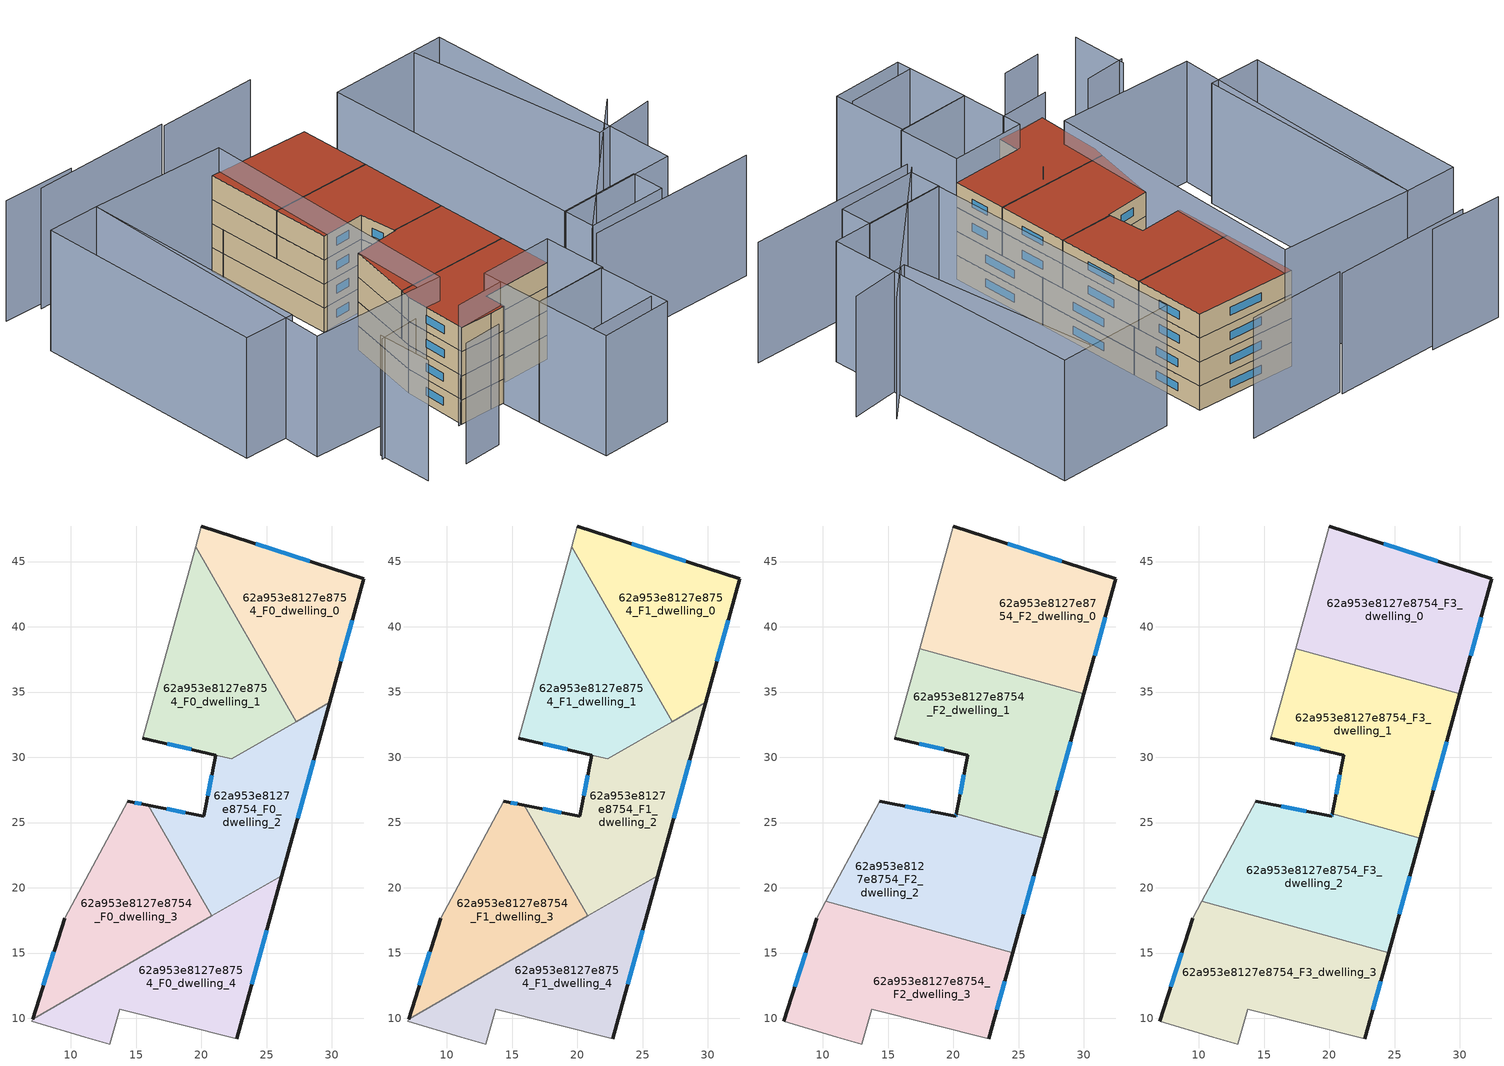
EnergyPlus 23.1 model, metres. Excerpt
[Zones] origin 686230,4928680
62a953e8127e8754_F0_dwelling_0
 floor ground (EU_floor_Construction): 32.43,43.66 29.82,34.2 27.26,32.73 19.56,46.12 20,47.72 z0
 wall outside (EU_wall_Construction): 29.82,34.2 32.43,43.66 20,47.72 z0:3
 wall to 62a953e8127e8754_F0_dwelling_1 (EU_wall_Construction): 19.56,46.12 27.26,32.73 z0:3
 wall adiabatic (EU_wall_Construction): 20,47.72 19.56,46.12 z0:3
 wall to 62a953e8127e8754_F0_dwelling_2 (EU_wall_Construction): 27.26,32.73 29.82,34.2 z0:3
 window (EU_Window_Construction): 30.69,37.35 31.56,40.51 / 28.29,45.01 24.14,46.37 z1:2
62a953e8127e8754_F0_dwelling_1
 floor ground (EU_floor_Construction): 19.56,46.12 27.26,32.73 22.32,29.89 15.52,31.46 z0
 wall outside (EU_wall_Construction): 15.52,31.46 21.09,30.17 z0:3
 wall adiabatic (EU_wall_Construction): 19.56,46.12 15.52,31.46 z0:3
 wall to 62a953e8127e8754_F0_dwelling_2 (EU_wall_Construction): 21.1,30.17 22.32,29.89 27.26,32.73 z0:3
 window (EU_Window_Construction): 17.38,31.03 19.23,30.6 z1:2
62a953e8127e8754_F0_dwelling_2
 floor ground (EU_floor_Construction): 29.82,34.2 26.15,20.92 20.8,17.85 15.93,26.32 20.18,25.49 21.1,30.17 22.32,29.89 z0
 wall outside (EU_wall_Construction): 26.15,20.92 29.82,34.2 / 21.1,30.17 20.18,25.49 15.93,26.32 z0:3
 wall to 62a953e8127e8754_F0_dwelling_3 (EU_wall_Construction): 15.93,26.32 20.8,17.85 z0:3
 wall to 62a953e8127e8754_F0_dwelling_4 (EU_wall_Construction): 20.8,17.85 26.15,20.92 z0:3
 window (EU_Window_Construction): 27.37,25.35 28.59,29.77 / 18.76,25.77 17.35,26.04 / 20.79,28.61 20.48,27.05 z1:2
62a953e8127e8754_F0_dwelling_3
 floor ground (EU_floor_Construction): 15.93,26.32 20.8,17.85 7.06,9.94 9.51,17.67 14.35,26.63 z0
 wall outside (EU_wall_Construction): 15.93,26.32 14.35,26.63 / 9.51,17.67 7.06,9.94 z0:3
 wall adiabatic (EU_wall_Construction): 14.35,26.63 9.51,17.67 z0:3
 wall to 62a953e8127e8754_F0_dwelling_4 (EU_wall_Construction): 7.06,9.94 20.8,17.85 z0:3
 window (EU_Window_Construction): 15.4,26.42 14.88,26.53 / 8.69,15.1 7.87,12.52 z1:2
62a953e8127e8754_F0_dwelling_4
 floor ground (EU_floor_Construction): 26.15,20.92 22.71,8.45 13.74,10.68 12.97,8.03 11.1,8.54 7,9.78 7.06,9.94 z0
 wall outside (EU_wall_Construction): 22.71,8.45 26.15,20.92 z0:3
 wall adiabatic (EU_wall_Construction): 7.06,9.94 7,9.78 11.1,8.54 12.97,8.03 13.74,10.68 22.71,8.45 z0:3
 window (EU_Window_Construction): 23.86,12.61 25,16.76 z1:2
62a953e8127e8754_F1_dwelling_0
 floor to 62a953e8127e8754_F0_dwelling_0 (EU_floor_Construction): 32.43,43.66 29.82,34.2 27.26,32.73 19.56,46.12 20,47.72 z3
 wall outside (EU_wall_Construction): 29.82,34.2 32.43,43.66 20,47.72 z3:6
 wall to 62a953e8127e8754_F1_dwelling_1 (EU_wall_Construction): 19.56,46.12 27.26,32.73 z3:6
 wall adiabatic (EU_wall_Construction): 20,47.72 19.56,46.12 z3:6
 wall to 62a953e8127e8754_F1_dwelling_2 (EU_wall_Construction): 27.26,32.73 29.82,34.2 z3:6
 window (EU_Window_Construction): 30.69,37.35 31.56,40.51 / 28.29,45.01 24.14,46.37 z4:5
62a953e8127e8754_F1_dwelling_1
 floor to 62a953e8127e8754_F0_dwelling_1 (EU_floor_Construction): 19.56,46.12 27.26,32.73 22.32,29.89 15.52,31.46 z3
 wall outside (EU_wall_Construction): 15.52,31.46 21.09,30.17 z3:6
 wall adiabatic (EU_wall_Construction): 19.56,46.12 15.52,31.46 z3:6
 wall to 62a953e8127e8754_F1_dwelling_2 (EU_wall_Construction): 21.1,30.17 22.32,29.89 27.26,32.73 z3:6
 window (EU_Window_Construction): 17.38,31.03 19.23,30.6 z4:5
62a953e8127e8754_F1_dwelling_2
 floor to 62a953e8127e8754_F0_dwelling_2 (EU_floor_Construction): 29.82,34.2 26.15,20.92 20.8,17.85 15.93,26.32 20.18,25.49 21.1,30.17 22.32,29.89 z3
 wall outside (EU_wall_Construction): 26.15,20.92 29.82,34.2 / 21.1,30.17 20.18,25.49 15.93,26.32 z3:6
 wall to 62a953e8127e8754_F1_dwelling_3 (EU_wall_Construction): 15.93,26.32 20.8,17.85 z3:6
 wall to 62a953e8127e8754_F1_dwelling_4 (EU_wall_Construction): 20.8,17.85 26.15,20.92 z3:6
 window (EU_Window_Construction): 27.37,25.35 28.59,29.77 / 18.76,25.77 17.35,26.04 / 20.79,28.61 20.48,27.05 z4:5
62a953e8127e8754_F1_dwelling_3
 floor to 62a953e8127e8754_F0_dwelling_3 (EU_floor_Construction): 15.93,26.32 20.8,17.85 7.06,9.94 9.51,17.67 14.35,26.63 z3
 wall outside (EU_wall_Construction): 15.93,26.32 14.35,26.63 / 9.51,17.67 7.06,9.94 z3:6
 wall adiabatic (EU_wall_Construction): 14.35,26.63 9.51,17.67 z3:6
 wall to 62a953e8127e8754_F1_dwelling_4 (EU_wall_Construction): 7.06,9.94 20.8,17.85 z3:6
 window (EU_Window_Construction): 15.4,26.42 14.88,26.53 / 8.69,15.1 7.87,12.52 z4:5
62a953e8127e8754_F1_dwelling_4
 floor to 62a953e8127e8754_F0_dwelling_4 (EU_floor_Construction): 26.15,20.92 22.71,8.45 13.74,10.68 12.97,8.03 11.1,8.54 7,9.78 7.06,9.94 z3
 wall outside (EU_wall_Construction): 22.71,8.45 26.15,20.92 z3:6
 wall adiabatic (EU_wall_Construction): 7.06,9.94 7,9.78 11.1,8.54 12.97,8.03 13.74,10.68 22.71,8.45 z3:6
 window (EU_Window_Construction): 23.86,12.61 25,16.76 z4:5
62a953e8127e8754_F2_dwelling_0
 floor to 62a953e8127e8754_F1_dwelling_0 (EU_floor_Construction): 32.43,43.66 30,34.85 25.29,36.15 19.56,46.12 20,47.72 z6
 floor to 62a953e8127e8754_F1_dwelling_1 (EU_floor_Construction): 19.56,46.12 25.29,36.15 17.41,38.32 z6
 wall outside (EU_wall_Construction): 30,34.85 32.43,43.66 20,47.72 z6:9
 wall to 62a953e8127e8754_F2_dwelling_1 (EU_wall_Construction): 17.41,38.32 30,34.85 z6:9
 wall adiabatic (EU_wall_Construction): 20,47.72 17.41,38.32 z6:9
 window (EU_Window_Construction): 28.29,45.01 24.14,46.37 / 30.81,37.79 31.62,40.73 z7:8
62a953e8127e8754_F2_dwelling_1
 floor to 62a953e8127e8754_F1_dwelling_1 (EU_floor_Construction): 25.29,36.15 27.26,32.73 22.32,29.89 15.52,31.46 17.41,38.32 z6
 floor to 62a953e8127e8754_F1_dwelling_0 (EU_floor_Construction): 30,34.85 29.82,34.2 27.26,32.73 25.29,36.15 z6
 floor to 62a953e8127e8754_F1_dwelling_2 (EU_floor_Construction): 29.82,34.2 26.95,23.8 20.21,25.66 21.1,30.17 22.32,29.89 z6
 wall outside (EU_wall_Construction): 26.95,23.8 30,34.85 / 15.52,31.46 21.1,30.17 20.21,25.66 z6:9
 wall to 62a953e8127e8754_F2_dwelling_2 (EU_wall_Construction): 20.21,25.66 26.95,23.8 z6:9
 wall adiabatic (EU_wall_Construction): 17.41,38.32 15.52,31.46 z6:9
 window (EU_Window_Construction): 27.96,27.49 28.98,31.17 / 20.8,28.67 20.51,27.16 / 17.38,31.03 19.24,30.6 z7:8
62a953e8127e8754_F2_dwelling_2
 floor to 62a953e8127e8754_F1_dwelling_2 (EU_floor_Construction): 26.95,23.8 26.15,20.92 20.8,17.85 15.93,26.32 20.18,25.49 20.21,25.66 z6
 floor to 62a953e8127e8754_F1_dwelling_3 (EU_floor_Construction): 15.93,26.32 20.8,17.85 18.7,16.64 10.21,18.97 14.35,26.63 z6
 floor to 62a953e8127e8754_F1_dwelling_4 (EU_floor_Construction): 26.15,20.92 24.52,15.03 18.7,16.64 z6
 wall outside (EU_wall_Construction): 24.52,15.03 26.95,23.8 / 20.21,25.66 20.18,25.49 14.35,26.63 z6:9
 wall to 62a953e8127e8754_F2_dwelling_3 (EU_wall_Construction): 10.21,18.97 24.52,15.03 z6:9
 wall adiabatic (EU_wall_Construction): 14.35,26.63 10.21,18.97 z6:9
 window (EU_Window_Construction): 25.33,17.95 26.14,20.88 / 18.23,25.87 16.29,26.25 / 20.2,25.6 20.19,25.55 z7:8
62a953e8127e8754_F2_dwelling_3
 floor to 62a953e8127e8754_F1_dwelling_3 (EU_floor_Construction): 18.7,16.64 7.06,9.94 9.51,17.67 10.21,18.97 z6
 floor to 62a953e8127e8754_F1_dwelling_4 (EU_floor_Construction): 24.52,15.03 22.71,8.45 13.74,10.68 12.97,8.03 11.1,8.54 7,9.78 7.06,9.94 18.7,16.64 z6
 wall outside (EU_wall_Construction): 9.51,17.67 7,9.78 / 22.71,8.45 24.52,15.03 z6:9
 wall adiabatic (EU_wall_Construction): 7,9.78 11.1,8.54 12.97,8.03 13.74,10.68 22.71,8.45 / 10.21,18.97 9.51,17.67 z6:9
 window (EU_Window_Construction): 8.67,15.04 7.84,12.41 / 23.31,10.64 23.92,12.84 z7:8
62a953e8127e8754_F3_dwelling_0
 floor to 62a953e8127e8754_F2_dwelling_0 (EU_floor_Construction): 32.43,43.66 30,34.85 17.41,38.32 20,47.72 z9
 wall outside (EU_wall_Construction): 30,34.85 32.43,43.66 20,47.72 z9:12
 wall to 62a953e8127e8754_F3_dwelling_1 (EU_wall_Construction): 17.41,38.32 30,34.85 z9:12
 wall adiabatic (EU_wall_Construction): 20,47.72 17.41,38.32 z9:12
 window (EU_Window_Construction): 28.29,45.01 24.14,46.37 / 30.81,37.79 31.62,40.73 z10:11
 roof outside (EU_roof_Construction): 30,34.85 32.43,43.66 20,47.72 17.41,38.32 z12
62a953e8127e8754_F3_dwelling_1
 floor to 62a953e8127e8754_F2_dwelling_1 (EU_floor_Construction): 30,34.85 26.95,23.8 20.21,25.66 21.1,30.17 15.52,31.46 17.41,38.32 z9
 wall outside (EU_wall_Construction): 26.95,23.8 30,34.85 / 15.52,31.46 21.1,30.17 20.21,25.66 z9:12
 wall to 62a953e8127e8754_F3_dwelling_2 (EU_wall_Construction): 20.21,25.66 26.95,23.8 z9:12
 wall adiabatic (EU_wall_Construction): 17.41,38.32 15.52,31.46 z9:12
 window (EU_Window_Construction): 27.96,27.49 28.98,31.17 / 20.8,28.67 20.51,27.16 / 17.38,31.03 19.24,30.6 z10:11
 roof outside (EU_roof_Construction): 26.95,23.8 30,34.85 17.41,38.32 15.52,31.46 21.1,30.17 20.21,25.66 z12
62a953e8127e8754_F3_dwelling_2
 floor to 62a953e8127e8754_F2_dwelling_2 (EU_floor_Construction): 26.95,23.8 24.52,15.03 10.21,18.97 14.35,26.63 20.18,25.49 20.21,25.66 z9
 wall outside (EU_wall_Construction): 24.52,15.03 26.95,23.8 / 20.21,25.66 20.18,25.49 14.35,26.63 z9:12
 wall to 62a953e8127e8754_F3_dwelling_3 (EU_wall_Construction): 10.21,18.97 24.52,15.03 z9:12
 wall adiabatic (EU_wall_Construction): 14.35,26.63 10.21,18.97 z9:12
 window (EU_Window_Construction): 25.33,17.95 26.14,20.88 / 18.23,25.87 16.29,26.25 / 20.2,25.6 20.19,25.55 z10:11
 roof outside (EU_roof_Construction): 24.52,15.03 26.95,23.8 20.21,25.66 20.18,25.49 14.35,26.63 10.21,18.97 z12
62a953e8127e8754_F3_dwelling_3
 floor to 62a953e8127e8754_F2_dwelling_3 (EU_floor_Construction): 24.52,15.03 22.71,8.45 13.74,10.68 12.97,8.03 11.1,8.54 7,9.78 9.51,17.67 10.21,18.97 z9
 wall outside (EU_wall_Construction): 9.51,17.67 7,9.78 / 22.71,8.45 24.52,15.03 z9:12
 wall adiabatic (EU_wall_Construction): 7,9.78 11.1,8.54 12.97,8.03 13.74,10.68 22.71,8.45 / 10.21,18.97 9.51,17.67 z9:12
 window (EU_Window_Construction): 8.67,15.04 7.84,12.41 / 23.31,10.64 23.92,12.84 z10:11
 roof outside (EU_roof_Construction): 22.71,8.45 24.52,15.03 10.21,18.97 9.51,17.67 7,9.78 11.1,8.54 12.97,8.03 13.74,10.68 z12
shading: 9.77,-4.8 18.31,-6.76 / 26.24,4.47 47.58,-1.41 / 0.42,5.41 5.46,4.38 / 6.55,9.88 12.88,8.43 / 26.56,5.19 49.88,16.86 / 51.67,12.9 43.71,14.16 / 43.71,14.16 47.64,39.03 / 34.38,51.4 21.91,54.68 / 9.71,58.92 0.62,61.63 / 22,55.02 4.64,59.67 / -3.17,13.56 1.98,12.49 / -2.64,14.04 -4.49,7.21 / 11.43,2.86 20.56,0.67 / 20.56,0.67 18.3,-8.76 / 18.3,-8.76 9.16,-6.56 / 9.16,-6.56 11.43,2.86 / 13.41,10.76 22.71,8.45 / 22.71,8.45 20.75,0.55 / 20.75,0.55 11.45,2.85 / 11.45,2.85 13.41,10.76 / 37.45,3.01 27.37,5.6 / 27.37,5.6 28.39,9.56 / 28.39,9.56 38.47,6.98 / 38.47,6.98 37.45,3.01 / 28.36,9.43 36.81,42.16 / 36.81,42.16 51.66,38.33 / 51.66,38.33 43.21,5.6 / 43.21,5.6 28.36,9.43 / -6.2,19.77 4.38,52.83 / 4.38,52.83 21.03,47.5 / 21.03,47.5 10.45,14.44 / 10.45,14.44 -6.2,19.77 / -10.23,26.04 -2.04,54.67 / -2.04,54.67 4.38,52.83 / 4.38,52.83 -3.81,24.21 / -3.81,24.21 -10.23,26.04 z0:15
[Building]
EU S2 Campaign: North Axis=0; Terrain=City; Solar Distribution=FullExterior
[Site:Location]
Bologna: Latitude=44.5; Longitude=11.25; Time Zone=1; Elevation=37
[SizingPeriod:WeatherFileDays]
AnnualSizingPeriod: Begin Month=1; Begin Day of Month=1; End Month=12; End Day of Month=31; Day of Week for Start Day=Monday; Use Weather File Daylight Saving Period=No; Use Weather File Rain and Snow Indicators=No
[MATERIAL]
EU_InternalMass_Material: Roughness=MediumRough; Thickness=0.1; Conductivity=1; Density=1800; Specific Heat=900; Thermal Absorptance=0.9; Solar Absorptance=0.7; Visible Absorptance=0.7
[MATERIAL:NOMASS] Roughness=MediumRough; Thermal Absorptance=0.9; Solar Absorptance=0.7; Visible Absorptance=0.7
Name | Thermal Resistance
EU_wall_NoMass | 0.937881
EU_roof_NoMass | 0.548572
EU_floor_NoMass | 0.71348
[WINDOWMATERIAL:SIMPLEGLAZINGSYSTEM]
EU_Window_SimpleGlazing: UFactor=4.25633; Solar Heat Gain Coefficient=0.85; Visible Transmittance=0.85
[CONSTRUCTION]
EU_wall_Construction: EU_wall_NoMass
EU_roof_Construction: EU_roof_NoMass
EU_floor_Construction: EU_floor_NoMass
EU_Window_Construction: EU_Window_SimpleGlazing
EU_InternalMass_Construction: EU_InternalMass_Material
[ZONE] Type=1; Multiplier=1; Ceiling Height=autocalculate; Floor Area=autocalculate; Part of Total Floor Area=Yes
Name | Volume
62a953e8127e8754_F0_dwelling_0; 62a953e8127e8754_F1_dwelling_0 | 293.199
62a953e8127e8754_F2_dwelling_0; 62a953e8127e8754_F3_dwelling_0 | 369.921
62a953e8127e8754_F0_dwelling_1; 62a953e8127e8754_F1_dwelling_1 | 291.083
62a953e8127e8754_F2_dwelling_1; 62a953e8127e8754_F3_dwelling_1 | 369.933
62a953e8127e8754_F0_dwelling_2; 62a953e8127e8754_F1_dwelling_2 | 300.79
62a953e8127e8754_F2_dwelling_2; 62a953e8127e8754_F3_dwelling_2 | 369.902
62a953e8127e8754_F0_dwelling_3; 62a953e8127e8754_F1_dwelling_3 | 298.6875
62a953e8127e8754_F2_dwelling_3; 62a953e8127e8754_F3_dwelling_3 | 369.943
62a953e8127e8754_F0_dwelling_4; 62a953e8127e8754_F1_dwelling_4 | 295.951
[INTERNALMASS] Construction=EU_InternalMass_Construction
Name | Zone or ZoneList | Surface Area
62a953e8127e8754_F0_dwelling_0_EU_InternalMass | 62a953e8127e8754_F0_dwelling_0 | 97.7358
62a953e8127e8754_F0_dwelling_1_EU_InternalMass | 62a953e8127e8754_F0_dwelling_1 | 97.0304
62a953e8127e8754_F0_dwelling_2_EU_InternalMass | 62a953e8127e8754_F0_dwelling_2 | 100.262
62a953e8127e8754_F0_dwelling_3_EU_InternalMass | 62a953e8127e8754_F0_dwelling_3 | 99.5603
62a953e8127e8754_F0_dwelling_4_EU_InternalMass | 62a953e8127e8754_F0_dwelling_4 | 98.6502
62a953e8127e8754_F1_dwelling_0_EU_InternalMass | 62a953e8127e8754_F1_dwelling_0 | 97.7358
62a953e8127e8754_F1_dwelling_1_EU_InternalMass | 62a953e8127e8754_F1_dwelling_1 | 97.0304
62a953e8127e8754_F1_dwelling_2_EU_InternalMass | 62a953e8127e8754_F1_dwelling_2 | 100.262
62a953e8127e8754_F1_dwelling_3_EU_InternalMass | 62a953e8127e8754_F1_dwelling_3 | 99.5603
62a953e8127e8754_F1_dwelling_4_EU_InternalMass | 62a953e8127e8754_F1_dwelling_4 | 98.6502
62a953e8127e8754_F2_dwelling_0_EU_InternalMass | 62a953e8127e8754_F2_dwelling_0 | 123.307
62a953e8127e8754_F2_dwelling_1_EU_InternalMass | 62a953e8127e8754_F2_dwelling_1 | 123.311
62a953e8127e8754_F2_dwelling_2_EU_InternalMass | 62a953e8127e8754_F2_dwelling_2 | 123.301
62a953e8127e8754_F2_dwelling_3_EU_InternalMass | 62a953e8127e8754_F2_dwelling_3 | 123.314
62a953e8127e8754_F3_dwelling_0_EU_InternalMass | 62a953e8127e8754_F3_dwelling_0 | 123.307
62a953e8127e8754_F3_dwelling_1_EU_InternalMass | 62a953e8127e8754_F3_dwelling_1 | 123.311
62a953e8127e8754_F3_dwelling_2_EU_InternalMass | 62a953e8127e8754_F3_dwelling_2 | 123.301
62a953e8127e8754_F3_dwelling_3_EU_InternalMass | 62a953e8127e8754_F3_dwelling_3 | 123.314
[OTHEREQUIPMENT] Fuel Type=Electricity; Design Level Calculation Method=Watts/Area; Power per Zone Floor Area=1; Fraction Latent=0; Fraction Radiant=0; Fraction Lost=0; Carbon Dioxide Generation Rate=0; EndUse Subcategory=EU_Step8_InternalGains
Name | Zone or ZoneList or Space or SpaceList | Schedule
EU_Step8_InternalGain_62a953e8127e8754_F0_dwelling_0_f000 | 62a953e8127e8754_F0_dwelling_0 | EU_Step8_GainSchedule_62a953e8127e8754_F0_dwelling_0_f000
EU_Step8_InternalGain_62a953e8127e8754_F0_dwelling_1_f000 | 62a953e8127e8754_F0_dwelling_1 | EU_Step8_GainSchedule_62a953e8127e8754_F0_dwelling_1_f000
EU_Step8_InternalGain_62a953e8127e8754_F0_dwelling_2_f000 | 62a953e8127e8754_F0_dwelling_2 | EU_Step8_GainSchedule_62a953e8127e8754_F0_dwelling_2_f000
EU_Step8_InternalGain_62a953e8127e8754_F0_dwelling_3_f000 | 62a953e8127e8754_F0_dwelling_3 | EU_Step8_GainSchedule_62a953e8127e8754_F0_dwelling_3_f000
EU_Step8_InternalGain_62a953e8127e8754_F0_dwelling_4_f000 | 62a953e8127e8754_F0_dwelling_4 | EU_Step8_GainSchedule_62a953e8127e8754_F0_dwelling_4_f000
EU_Step8_InternalGain_62a953e8127e8754_F1_dwelling_0_f000 | 62a953e8127e8754_F1_dwelling_0 | EU_Step8_GainSchedule_62a953e8127e8754_F1_dwelling_0_f000
EU_Step8_InternalGain_62a953e8127e8754_F1_dwelling_1_f000 | 62a953e8127e8754_F1_dwelling_1 | EU_Step8_GainSchedule_62a953e8127e8754_F1_dwelling_1_f000
EU_Step8_InternalGain_62a953e8127e8754_F1_dwelling_2_f000 | 62a953e8127e8754_F1_dwelling_2 | EU_Step8_GainSchedule_62a953e8127e8754_F1_dwelling_2_f000
EU_Step8_InternalGain_62a953e8127e8754_F1_dwelling_3_f000 | 62a953e8127e8754_F1_dwelling_3 | EU_Step8_GainSchedule_62a953e8127e8754_F1_dwelling_3_f000
EU_Step8_InternalGain_62a953e8127e8754_F1_dwelling_4_f000 | 62a953e8127e8754_F1_dwelling_4 | EU_Step8_GainSchedule_62a953e8127e8754_F1_dwelling_4_f000
EU_Step8_InternalGain_62a953e8127e8754_F2_dwelling_0_f000 | 62a953e8127e8754_F2_dwelling_0 | EU_Step8_GainSchedule_62a953e8127e8754_F2_dwelling_0_f000
EU_Step8_InternalGain_62a953e8127e8754_F2_dwelling_1_f000 | 62a953e8127e8754_F2_dwelling_1 | EU_Step8_GainSchedule_62a953e8127e8754_F2_dwelling_1_f000
EU_Step8_InternalGain_62a953e8127e8754_F2_dwelling_2_f000 | 62a953e8127e8754_F2_dwelling_2 | EU_Step8_GainSchedule_62a953e8127e8754_F2_dwelling_2_f000
EU_Step8_InternalGain_62a953e8127e8754_F2_dwelling_3_f000 | 62a953e8127e8754_F2_dwelling_3 | EU_Step8_GainSchedule_62a953e8127e8754_F2_dwelling_3_f000
EU_Step8_InternalGain_62a953e8127e8754_F3_dwelling_0_f000 | 62a953e8127e8754_F3_dwelling_0 | EU_Step8_GainSchedule_62a953e8127e8754_F3_dwelling_0_f000
EU_Step8_InternalGain_62a953e8127e8754_F3_dwelling_1_f000 | 62a953e8127e8754_F3_dwelling_1 | EU_Step8_GainSchedule_62a953e8127e8754_F3_dwelling_1_f000
EU_Step8_InternalGain_62a953e8127e8754_F3_dwelling_2_f000 | 62a953e8127e8754_F3_dwelling_2 | EU_Step8_GainSchedule_62a953e8127e8754_F3_dwelling_2_f000
EU_Step8_InternalGain_62a953e8127e8754_F3_dwelling_3_f000 | 62a953e8127e8754_F3_dwelling_3 | EU_Step8_GainSchedule_62a953e8127e8754_F3_dwelling_3_f000
[ZONEVENTILATION:DESIGNFLOWRATE] Schedule=EU_AlwaysOn; Design Flow Rate Calculation Method=AirChanges/Hour; Air Changes per Hour=0.687892; Ventilation Type=Natural; Fan Pressure Rise=0; Fan Total Efficiency=1; Constant Term Coefficient=1; Temperature Term Coefficient=0; Velocity Term Coefficient=0; Velocity Squared Term Coefficient=0; Minimum Indoor Temperature=-100; Maximum Indoor Temperature=100; Delta Temperature=-100; Minimum Outdoor Temperature=-100; Maximum Outdoor Temperature=100; Maximum Wind Speed=40
Name | Zone or ZoneList or Space or SpaceList
EU_ConstantAir_62a953e8127e8754_F0_dwelling_0 | 62a953e8127e8754_F0_dwelling_0
EU_ConstantAir_62a953e8127e8754_F0_dwelling_1 | 62a953e8127e8754_F0_dwelling_1
EU_ConstantAir_62a953e8127e8754_F0_dwelling_2 | 62a953e8127e8754_F0_dwelling_2
EU_ConstantAir_62a953e8127e8754_F0_dwelling_3 | 62a953e8127e8754_F0_dwelling_3
EU_ConstantAir_62a953e8127e8754_F0_dwelling_4 | 62a953e8127e8754_F0_dwelling_4
EU_ConstantAir_62a953e8127e8754_F1_dwelling_0 | 62a953e8127e8754_F1_dwelling_0
EU_ConstantAir_62a953e8127e8754_F1_dwelling_1 | 62a953e8127e8754_F1_dwelling_1
EU_ConstantAir_62a953e8127e8754_F1_dwelling_2 | 62a953e8127e8754_F1_dwelling_2
EU_ConstantAir_62a953e8127e8754_F1_dwelling_3 | 62a953e8127e8754_F1_dwelling_3
EU_ConstantAir_62a953e8127e8754_F1_dwelling_4 | 62a953e8127e8754_F1_dwelling_4
EU_ConstantAir_62a953e8127e8754_F2_dwelling_0 | 62a953e8127e8754_F2_dwelling_0
EU_ConstantAir_62a953e8127e8754_F2_dwelling_1 | 62a953e8127e8754_F2_dwelling_1
EU_ConstantAir_62a953e8127e8754_F2_dwelling_2 | 62a953e8127e8754_F2_dwelling_2
EU_ConstantAir_62a953e8127e8754_F2_dwelling_3 | 62a953e8127e8754_F2_dwelling_3
EU_ConstantAir_62a953e8127e8754_F3_dwelling_0 | 62a953e8127e8754_F3_dwelling_0
EU_ConstantAir_62a953e8127e8754_F3_dwelling_1 | 62a953e8127e8754_F3_dwelling_1
EU_ConstantAir_62a953e8127e8754_F3_dwelling_2 | 62a953e8127e8754_F3_dwelling_2
EU_ConstantAir_62a953e8127e8754_F3_dwelling_3 | 62a953e8127e8754_F3_dwelling_3
[HVACTEMPLATE:THERMOSTAT] Constant Heating Setpoint=20; Constant Cooling Setpoint=50
EU_HeatOnly_62a953e8127e8754_F0_dwelling_0; EU_HeatOnly_62a953e8127e8754_F0_dwelling_1; EU_HeatOnly_62a953e8127e8754_F0_dwelling_2; EU_HeatOnly_62a953e8127e8754_F0_dwelling_3; EU_HeatOnly_62a953e8127e8754_F0_dwelling_4; EU_HeatOnly_62a953e8127e8754_F1_dwelling_0; EU_HeatOnly_62a953e8127e8754_F1_dwelling_1; EU_HeatOnly_62a953e8127e8754_F1_dwelling_2; EU_HeatOnly_62a953e8127e8754_F1_dwelling_3; EU_HeatOnly_62a953e8127e8754_F1_dwelling_4; EU_HeatOnly_62a953e8127e8754_F2_dwelling_0; EU_HeatOnly_62a953e8127e8754_F2_dwelling_1; EU_HeatOnly_62a953e8127e8754_F2_dwelling_2; EU_HeatOnly_62a953e8127e8754_F2_dwelling_3; EU_HeatOnly_62a953e8127e8754_F3_dwelling_0; EU_HeatOnly_62a953e8127e8754_F3_dwelling_1; EU_HeatOnly_62a953e8127e8754_F3_dwelling_2; EU_HeatOnly_62a953e8127e8754_F3_dwelling_3
[HVACTEMPLATE:ZONE:IDEALLOADSAIRSYSTEM] System Availability Schedule=EU_AlwaysOn; Maximum Heating Supply Air Temperature=50; Minimum Cooling Supply Air Temperature=13; Maximum Heating Supply Air Humidity Ratio=0.0156; Minimum Cooling Supply Air Humidity Ratio=0.0077; Heating Limit=NoLimit; Cooling Limit=NoLimit; Heating Availability Schedule=EU_AlwaysOn; Cooling Availability Schedule=EU_CoolingOff; Dehumidification Control Type=ConstantSensibleHeatRatio; Cooling Sensible Heat Ratio=0.7; Dehumidification Setpoint=60; Humidification Control Type=None; Humidification Setpoint=30; Outdoor Air Method=None; Outdoor Air Flow Rate per Person=0.00944; Outdoor Air Flow Rate per Zone Floor Area=0; Outdoor Air Flow Rate per Zone=0; Demand Controlled Ventilation Type=None; Outdoor Air Economizer Type=NoEconomizer; Heat Recovery Type=None; Sensible Heat Recovery Effectiveness=0.7; Latent Heat Recovery Effectiveness=0.65
Name | Template Thermostat
62a953e8127e8754_F0_dwelling_0 | EU_HeatOnly_62a953e8127e8754_F0_dwelling_0
62a953e8127e8754_F0_dwelling_1 | EU_HeatOnly_62a953e8127e8754_F0_dwelling_1
62a953e8127e8754_F0_dwelling_2 | EU_HeatOnly_62a953e8127e8754_F0_dwelling_2
62a953e8127e8754_F0_dwelling_3 | EU_HeatOnly_62a953e8127e8754_F0_dwelling_3
62a953e8127e8754_F0_dwelling_4 | EU_HeatOnly_62a953e8127e8754_F0_dwelling_4
62a953e8127e8754_F1_dwelling_0 | EU_HeatOnly_62a953e8127e8754_F1_dwelling_0
62a953e8127e8754_F1_dwelling_1 | EU_HeatOnly_62a953e8127e8754_F1_dwelling_1
62a953e8127e8754_F1_dwelling_2 | EU_HeatOnly_62a953e8127e8754_F1_dwelling_2
62a953e8127e8754_F1_dwelling_3 | EU_HeatOnly_62a953e8127e8754_F1_dwelling_3
62a953e8127e8754_F1_dwelling_4 | EU_HeatOnly_62a953e8127e8754_F1_dwelling_4
62a953e8127e8754_F2_dwelling_0 | EU_HeatOnly_62a953e8127e8754_F2_dwelling_0
62a953e8127e8754_F2_dwelling_1 | EU_HeatOnly_62a953e8127e8754_F2_dwelling_1
62a953e8127e8754_F2_dwelling_2 | EU_HeatOnly_62a953e8127e8754_F2_dwelling_2
62a953e8127e8754_F2_dwelling_3 | EU_HeatOnly_62a953e8127e8754_F2_dwelling_3
62a953e8127e8754_F3_dwelling_0 | EU_HeatOnly_62a953e8127e8754_F3_dwelling_0
62a953e8127e8754_F3_dwelling_1 | EU_HeatOnly_62a953e8127e8754_F3_dwelling_1
62a953e8127e8754_F3_dwelling_2 | EU_HeatOnly_62a953e8127e8754_F3_dwelling_2
62a953e8127e8754_F3_dwelling_3 | EU_HeatOnly_62a953e8127e8754_F3_dwelling_3
[SIZING:ZONE] Zone Cooling Design Supply Air Temperature Input Method=SupplyAirTemperature; Zone Cooling Design Supply Air Temperature=13; Zone Heating Design Supply Air Temperature Input Method=SupplyAirTemperature; Zone Heating Design Supply Air Temperature=50; Zone Cooling Design Supply Air Humidity Ratio=0.008; Zone Heating Design Supply Air Humidity Ratio=0.008; Cooling Design Air Flow Method=DesignDay; Cooling Design Air Flow Rate=0; Cooling Minimum Air Flow per Zone Floor Area=0.000762; Cooling Minimum Air Flow=0; Cooling Minimum Air Flow Fraction=0.2; Heating Design Air Flow Method=DesignDay; Heating Design Air Flow Rate=0; Heating Maximum Air Flow per Zone Floor Area=0.002032; Heating Maximum Air Flow=0.141576; Heating Maximum Air Flow Fraction=0.3; Account for Dedicated Outdoor Air System=No; Dedicated Outdoor Air System Control Strategy=NeutralSupplyAir; Dedicated Outdoor Air Low Setpoint Temperature for Design=autosize; Dedicated Outdoor Air High Setpoint Temperature for Design=autosize; Zone Load Sizing Method=Sensible Load Only No Latent Load; Zone Latent Cooling Design Supply Air Humidity Ratio Input Method=HumidityRatioDifference; Zone Cooling Design Supply Air Humidity Ratio Difference=0.005; Zone Latent Heating Design Supply Air Humidity Ratio Input Method=HumidityRatioDifference; Zone Humidification Design Supply Air Humidity Ratio Difference=0.005
62a953e8127e8754_F0_dwelling_0; 62a953e8127e8754_F0_dwelling_1; 62a953e8127e8754_F0_dwelling_2; 62a953e8127e8754_F0_dwelling_3; 62a953e8127e8754_F0_dwelling_4; 62a953e8127e8754_F1_dwelling_0; 62a953e8127e8754_F1_dwelling_1; 62a953e8127e8754_F1_dwelling_2; 62a953e8127e8754_F1_dwelling_3; 62a953e8127e8754_F1_dwelling_4; 62a953e8127e8754_F2_dwelling_0; 62a953e8127e8754_F2_dwelling_1; 62a953e8127e8754_F2_dwelling_2; 62a953e8127e8754_F2_dwelling_3; 62a953e8127e8754_F3_dwelling_0; 62a953e8127e8754_F3_dwelling_1; 62a953e8127e8754_F3_dwelling_2; 62a953e8127e8754_F3_dwelling_3
[SCHEDULE:CONSTANT]
Name | Hourly Value
EU_AlwaysOn | 1
EU_CoolingOff | 0
[SCHEDULE:FILE] Column Number=1; Rows to Skip at Top=0; Number of Hours of Data=8760; Column Separator=Comma; Interpolate to Timestep=No; Minutes per Item=60; Adjust Schedule for Daylight Savings=Yes
Name | File
EU_Step8_GainSchedule_62a953e8127e8754_F0_dwelling_0_f000 | ../../schedules/62a953e8127e8754/62a953e8127e8754_F0_dwelling_0_f000_gain.csv
EU_Step8_GainSchedule_62a953e8127e8754_F0_dwelling_1_f000 | ../../schedules/62a953e8127e8754/62a953e8127e8754_F0_dwelling_1_f000_gain.csv
EU_Step8_GainSchedule_62a953e8127e8754_F0_dwelling_2_f000 | ../../schedules/62a953e8127e8754/62a953e8127e8754_F0_dwelling_2_f000_gain.csv
EU_Step8_GainSchedule_62a953e8127e8754_F0_dwelling_3_f000 | ../../schedules/62a953e8127e8754/62a953e8127e8754_F0_dwelling_3_f000_gain.csv
EU_Step8_GainSchedule_62a953e8127e8754_F0_dwelling_4_f000 | ../../schedules/62a953e8127e8754/62a953e8127e8754_F0_dwelling_4_f000_gain.csv
EU_Step8_GainSchedule_62a953e8127e8754_F1_dwelling_0_f000 | ../../schedules/62a953e8127e8754/62a953e8127e8754_F1_dwelling_0_f000_gain.csv
EU_Step8_GainSchedule_62a953e8127e8754_F1_dwelling_1_f000 | ../../schedules/62a953e8127e8754/62a953e8127e8754_F1_dwelling_1_f000_gain.csv
EU_Step8_GainSchedule_62a953e8127e8754_F1_dwelling_2_f000 | ../../schedules/62a953e8127e8754/62a953e8127e8754_F1_dwelling_2_f000_gain.csv
EU_Step8_GainSchedule_62a953e8127e8754_F1_dwelling_3_f000 | ../../schedules/62a953e8127e8754/62a953e8127e8754_F1_dwelling_3_f000_gain.csv
EU_Step8_GainSchedule_62a953e8127e8754_F1_dwelling_4_f000 | ../../schedules/62a953e8127e8754/62a953e8127e8754_F1_dwelling_4_f000_gain.csv
EU_Step8_GainSchedule_62a953e8127e8754_F2_dwelling_0_f000 | ../../schedules/62a953e8127e8754/62a953e8127e8754_F2_dwelling_0_f000_gain.csv
EU_Step8_GainSchedule_62a953e8127e8754_F2_dwelling_1_f000 | ../../schedules/62a953e8127e8754/62a953e8127e8754_F2_dwelling_1_f000_gain.csv
EU_Step8_GainSchedule_62a953e8127e8754_F2_dwelling_2_f000 | ../../schedules/62a953e8127e8754/62a953e8127e8754_F2_dwelling_2_f000_gain.csv
EU_Step8_GainSchedule_62a953e8127e8754_F2_dwelling_3_f000 | ../../schedules/62a953e8127e8754/62a953e8127e8754_F2_dwelling_3_f000_gain.csv
EU_Step8_GainSchedule_62a953e8127e8754_F3_dwelling_0_f000 | ../../schedules/62a953e8127e8754/62a953e8127e8754_F3_dwelling_0_f000_gain.csv
EU_Step8_GainSchedule_62a953e8127e8754_F3_dwelling_1_f000 | ../../schedules/62a953e8127e8754/62a953e8127e8754_F3_dwelling_1_f000_gain.csv
EU_Step8_GainSchedule_62a953e8127e8754_F3_dwelling_2_f000 | ../../schedules/62a953e8127e8754/62a953e8127e8754_F3_dwelling_2_f000_gain.csv
EU_Step8_GainSchedule_62a953e8127e8754_F3_dwelling_3_f000 | ../../schedules/62a953e8127e8754/62a953e8127e8754_F3_dwelling_3_f000_gain.csv
